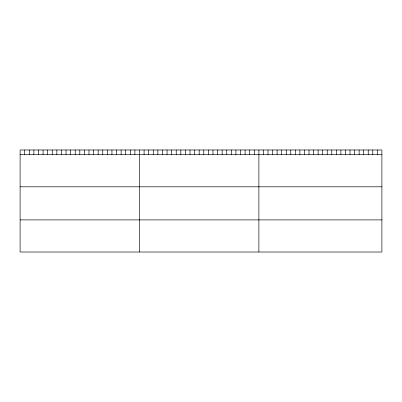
<?xml version="1.0" encoding="UTF-8"?>
<svg xmlns="http://www.w3.org/2000/svg" width="402" height="402" viewBox="0 0 402 402"><rect width="100%" height="100%" fill="white"/><g stroke="black" fill="none" stroke-linecap="round" stroke-linejoin="round"><path stroke-width="0.6" d="M381.9 154.69L381.9 252.014L20.1 252.014L20.1 149.986L381.9 149.986L381.9 154.69L20.1 154.69M20.1 186.809L381.9 186.809M20.1 219.899L381.9 219.899M377.342 149.986L377.342 154.69M372.79 149.986L372.79 154.69M368.232 149.986L368.232 154.69M363.674 149.986L363.674 154.69M359.122 149.986L359.122 154.69M354.564 149.986L354.564 154.69M350.006 149.986L350.006 154.69M345.454 149.986L345.454 154.69M340.896 149.986L340.896 154.69M336.338 149.986L336.338 154.69M331.786 149.986L331.786 154.69M327.228 149.986L327.228 154.69M322.67 149.986L322.67 154.69M318.118 149.986L318.118 154.69M313.56 149.986L313.56 154.69M309.002 149.986L309.002 154.69M304.45 149.986L304.45 154.69M299.892 149.986L299.892 154.69M295.334 149.986L295.334 154.69M290.782 149.986L290.782 154.69M286.224 149.986L286.224 154.69M281.666 149.986L281.666 154.69M277.114 149.986L277.114 154.69M272.556 149.986L272.556 154.69M267.998 149.986L267.998 154.69M263.446 149.986L263.446 154.69M258.888 149.986L258.888 252.014M254.295 149.986L254.295 154.69M249.702 149.986L249.702 154.69M245.109 149.986L245.109 154.69M240.522 149.986L240.522 154.69M235.929 149.986L235.929 154.69M231.336 149.986L231.336 154.69M226.743 149.986L226.743 154.69M222.15 149.986L222.15 154.69M217.557 149.986L217.557 154.69M212.97 149.986L212.97 154.69M208.377 149.986L208.377 154.69M203.784 149.986L203.784 154.69M199.191 149.986L199.191 154.69M194.598 149.986L194.598 154.69M190.005 149.986L190.005 154.69M185.412 149.986L185.412 154.69M180.825 149.986L180.825 154.69M176.232 149.986L176.232 154.69M171.639 149.986L171.639 154.69M167.046 149.986L167.046 154.69M162.453 149.986L162.453 154.69M157.86 149.986L157.86 154.69M153.273 149.986L153.273 154.69M148.68 149.986L148.68 154.69M144.087 149.986L144.087 154.69M139.494 149.986L139.494 252.014M134.901 149.986L134.901 154.69M130.308 149.986L130.308 154.69M125.715 149.986L125.715 154.69M121.128 149.986L121.128 154.69M116.535 149.986L116.535 154.69M111.942 149.986L111.942 154.69M107.349 149.986L107.349 154.69M102.756 149.986L102.756 154.69M98.163 149.986L98.163 154.69M93.576 149.986L93.576 154.69M88.983 149.986L88.983 154.69M84.39 149.986L84.39 154.69M79.797 149.986L79.797 154.69M75.204 149.986L75.204 154.69M70.611 149.986L70.611 154.69M66.018 149.986L66.018 154.69M61.431 149.986L61.431 154.69M56.838 149.986L56.838 154.69M52.245 149.986L52.245 154.69M47.652 149.986L47.652 154.69M43.059 149.986L43.059 154.69M38.466 149.986L38.466 154.69M33.879 149.986L33.879 154.69M29.286 149.986L29.286 154.69M24.693 149.986L24.693 154.69"/></g></svg>
